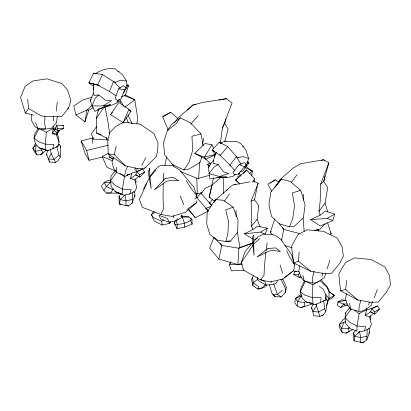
<?xml version="1.0" encoding="UTF-8"?>
<svg xmlns="http://www.w3.org/2000/svg" width="411" height="411" viewBox="0 0 411 411"><rect width="100%" height="100%" fill="white"/><g stroke="black" fill="none" stroke-linecap="round" stroke-linejoin="round"><path stroke-width="0.62" d="M53.466 121.081L53.471 116.596M163.172 183.208L163.08 199.237L163.624 208.562L160.845 214.429L142.422 207.38L139.35 199.273C145.628 187.729 148.705 173.005 160.311 165.51L172.075 165.484L179.53 169.82L193.92 187.226L196.751 195.682L196.766 198.143M121.091 193.858L119.031 196.206L119.252 203.717L119.539 204.128L128.551 206.014L132.137 203.142L134.9 195.4L134.721 192.492L133.405 191.583M304.464 281.001L301.073 287.736L300.302 291.743L302.003 297.893L306.082 301.972L313.182 303.359L312.226 297.569L312.894 284.833L319.979 280.554L326.637 286.806L329.067 291.846L329.016 298.669L327.814 300.698L325.872 298.633L325.543 294.168L323.067 289.18L319.193 286.102M355.7 330.521L353.583 332.879L353.804 340.447L354.097 340.863L363.17 342.764L366.787 339.866L369.7 332.026L369.515 329.119L368.626 328.517M177.732 218.601L174.259 222.356L176.9 228.614L184.349 227.216L184.395 223.122L182.35 217.106L180.84 216.114M125.966 205.716L126.033 200.958L125.042 194.989L120.176 199.51L119.539 204.128M360.57 342.461L360.637 337.667L359.635 331.651L354.734 336.208L354.097 340.863M317.749 282.013L315.124 282.974L312.355 282.974L312.442 277.98L314.076 271.157M48.775 150.21L47.707 150.775L46.422 154.161L49.474 162.001L55.603 162.422L58.049 160.711L60.242 157.048L60.458 145.951L59.235 144.538L58.013 144.461M93.472 93.045L90.292 100.484L92.126 105.92L103.182 105.93L111.407 100.618L105.807 100.448L98.707 94.915L94.016 95.47L93.472 93.045L93.672 83.587M252.39 238.776L244.447 233.808L252.842 229.595L251.517 226.199L251.748 216.633L251.095 201.107L258.211 183.229L253.515 181.169L254.409 182.032M276.963 185.063L279.47 180.11L293.038 168.145L300.487 163.784L323.606 159.766L328.867 162.807L320.657 184.092L320.184 201.364L318.941 211.495L320.087 215.236L310.618 219.602L320.241 226.019L332.843 220.522L334.729 214.08L325.255 210.997L320.087 215.236M132.137 203.142L132.47 192.8M366.787 339.866L367.213 329.452M44.994 116.411L44.619 123.3L45.585 128.689L37.848 128.427L35.048 126.773L31.729 120.947L31.647 114.612M252.02 243.44L238.878 248.229L221.75 245.439L213.931 237.275L209.656 248.116L218.909 259.136L237.918 264.53L238.878 248.229L239.973 247.458L253.161 242.88M364.141 310.238L361.572 311.271L358.87 311.317L359.157 306.452L360.817 300.318M303.297 200.229L303.678 194.09M180.372 171.546L196.797 178.246L198.626 178.338L199.761 161.821M163.182 181.287L163.773 173.283M310.788 271.322L293.66 262.953L291.461 246.364L298.006 234.583L307.048 229.847L322.219 231.193L323.565 231.414L337.21 238.082L342.019 246.554L343.385 256.145L339.717 263.333L331.538 273.31L323.467 273.443L310.788 271.322L298.448 261.16L299.167 251.969M56.055 127.955L53.024 128.335L46.309 132.26L45.318 144.204L45.955 149.532L39.24 147.929L35.397 143.809L34.056 138.096L34.724 134.109L38.146 128.124M265.927 251.743L264.365 266.883L264.011 275.421L260.605 279.876L243.42 269.96L241.37 262.352L245.074 251.578L257.908 236.854L263.872 233.926L274.676 235.005L281.067 239.541L291.82 255.046L293.701 261.74M325.872 298.633L326.118 296.264M57.257 116.519L56.574 122.755L51.488 128.206L41.079 129.866L37.848 128.427L35.516 122.601M357.806 299.979L340.555 290.849L338.808 274.312L340.817 270.197L345.548 262.511L354.667 257.872L371.025 259.541L384.773 266.816L389.474 275.514L390.45 284.89L386.571 291.949L378.361 302.095L370.403 302.265L357.806 299.979L345.656 289.529L346.648 280.436M306.082 301.972L315.196 304.767L320.58 302.409L321.125 297.533L312.226 297.569L304.87 295.093L300.302 291.743L305.347 281.145M251.748 175.985L252.297 171.089L246.158 166.589M260.086 226.903L257.152 219.238L258.709 205.382L254.471 199.854L257.276 186.301M266.569 285.023L263.811 287.592L257.903 289.077L252.878 285.681L253.212 282.778L252.539 277.163M312.761 303.842L300.842 307.7L297.22 306.149L297.749 301.643L300.929 296.043L302.152 296.012M60.268 147.518L60.458 145.951M56.194 111.15L57.309 102.139M349.73 307.705L345.687 312.684L345.035 317.626L345.713 323.277L349.73 328.512L356.923 331.122L356.989 325.995L359.178 313.644C364.932 309.853 371.472 309.005 377.575 305.902L379.456 309.113L374.657 314.132L370.522 311.887L365.256 315.453L369.561 316.917L371.426 324.351L369.612 328.327L364.367 330.901L358.418 332.078M260.605 279.876L270.299 281.941L283.102 278.977L293.788 270.566L294.559 264.787L294.045 262.958M176.9 228.614L177.439 224.606L176.262 220.697L182.35 217.106L188.829 216.987L191.922 219.315L192.158 224.108L184.349 227.216M220.342 143.156L222.413 128.001L232.076 103.043L226.456 98.666L202.155 102.56L192.934 105.057L177.86 118.132L174.598 122.509M136.914 123.906L137.726 118.327L134.757 99.734L125.191 94.91M266.061 250.479L267.186 242.973M53.661 126.295L52.182 133.601L56.482 134.936L59.035 142.18L57.889 146.444L47.707 150.775L39.24 147.929M299.717 265.943L298.843 271.337L301.248 277.543L304.186 280.98L312.355 282.974M92.146 97.207L82.632 100.001L73.821 106.038L75.948 114.931L84.964 121.851L86.891 110.127L91.252 106.069L92.496 105.745M52.927 148.823L53.656 144.379L45.318 144.204L38.393 141.564L34.056 138.096L38.901 128.936M129.542 174.043L124.502 176.72L122.375 189.055L122.339 194.213L115.203 191.649L111.206 186.481L110.502 180.814L111.145 175.934L115.532 170.421M318.941 211.495L325.07 202.957L327.757 187.503L323.714 181.482L324.993 175.949M321.941 276.403L322.584 272.93M202.572 144.282L203.702 138.245M346.478 293.85L345.461 299.203L347.68 305.394L350.675 309.093L358.87 311.317M164.909 165.576L166.594 156.884M135.861 182.695L136.098 181.487L135.507 179.016M313.305 304.186L311.533 307.505L312.802 311.502L313.495 315.751L319.845 316.311L322.712 315.54L325.589 311.841L327.582 301.792L326.509 299.372M370.552 319.542L370.799 318.34L370.224 315.889M281.191 296.927L277.384 294.482L272.678 294.317L275.17 296.685L281.191 296.927L285.306 292.519L286.421 287.094L282.552 278.786M218.909 259.136L221.75 245.439L220.126 243.343M281.401 240.856L283.785 229.379L282.295 227.201M320.58 302.409L325.892 299.876L326.139 298.705M108.288 139.272L107.764 141.708L108.263 153.966L125.324 165.803L137.331 168.608L144.749 168.227L156.144 156.714L157.619 151.197L158.06 142.971L153.961 133.647L140.367 124.214L124.908 122.303L120.891 123.644L115.681 126.49L109.732 132.573L108.55 138.055M115.203 191.649L123.839 195.189L129.737 193.971L134.942 191.418L136.719 187.416L134.834 179.982L130.549 178.513L131.659 173.416M368.636 304.952L369.258 302.09M365.256 315.453L366.895 308.25M214.701 201.313L209.158 197.244L213.484 177.871M327.582 301.792L326.473 305.512M210.314 197.737L209.158 197.244L212.019 185.007L221.133 177.326M125.324 165.803L114.237 154.582L116.231 146.111M214.378 156.987L215.246 153.308M108.211 138.769L96.508 133.015L96.333 118.363L98.609 108.9M225.942 241.514L227.92 233.335L228.465 221.442L225.731 209.821L233.171 207.18L238.046 220.106L237.604 232.256L230.53 241.082L225.942 241.514L216.885 240.034L209.872 234.46L206.707 224.026L207.247 212.133L212.369 203.954L215.873 199.587L223.425 200.291L233.171 207.18M153.55 211.691L151.351 214.609L154.151 221L162.093 225.012L169.697 223.373L170.133 221.663M220.132 143.208L224.848 141.23L236.52 141.492L240.784 143.501L243.636 146.85L246.138 150.667L248.547 158.43L247.535 162.35L246.528 163.033M224.76 141.518L228.095 129.311L224.802 123.197L225.988 118.928M328.867 162.807L323.714 181.482L320.657 184.092M27.727 99.375L28.642 108.545L41.573 116.051L53.872 116.683L61.804 116.513L68.658 107.908L70.851 100.351L67.563 90.168L62.102 83.659L46.9 78.84L33.055 80.936L25.184 86.212L20.55 97.34L25.333 113.092L33.949 115.25M325.789 273.176L324.598 277.22L320.22 280.405M201.734 156.971L200.131 162.427L188.824 169.116L183.887 169.979L172.641 164.724L164.657 155.014L163.501 143.002L167.313 130.585L171.51 124.502L180.301 117.834L190.334 122.771L200.989 133.935L203.188 145.91M55.521 128.653L56.584 125.17L63.448 125.401L63.695 128.427L57.653 131.083L55.521 128.653L52.182 133.601L57.391 132.964L58.383 130.878L57.653 131.083L57.643 128.366L56.584 125.17M113.513 157.13L112.028 161.929L113.503 167.868L116.549 172.492L124.569 175.548L125.571 171.325L127.636 166.203M84.964 121.851L88.776 110.091L93.287 107.81M372.433 301.592L371.128 305.599L364.655 310.028M327.048 268.969L329.884 260.327M129.737 193.971L131.114 189.795L122.375 189.055L115.106 185.397L110.502 180.814L116.632 172.019M301.684 277.6L300.662 276.973L299.383 277.528L293.737 274.594L294.841 271.25L298.961 271.306M272.406 234.717L270.351 232.272L274.784 218.924M364.367 330.901L365.785 326.755L356.989 325.995L349.674 322.281L345.035 317.626L351.251 308.867M230.52 261.756L229.482 264.771L231.331 270.87L244.016 270.155M134.803 170.103L135.615 167.77M118.548 88.802L115.116 98.589L117.587 100.623L120.875 99.072L124.579 89.824L126.47 87.882L123.259 85.729L118.548 88.802L124.579 89.824M265.054 234.429L267.309 228.218L257.646 226.163L252.842 229.595M374.2 298.006L377.303 289.508M257.533 185.068L258.211 183.229M213.812 202.633L214.45 200.928L232.385 185.145L249.785 181.868M323.154 314.364L322.712 315.54L321.489 315.432M345.898 321.854L344.012 322.126L341.623 328.425L342.05 332.273L345.903 333.177L349.232 331.513L348.317 328.656L349.442 327.233M219.505 176.535L228.773 173.493L223.486 171.875L218.215 164.616L214.09 166.984L208.937 173.555L219.505 176.535L226.615 177.023L217.63 177.66L209.851 179.016L208.351 167.154L213.258 160.444L216.422 152.209M253.885 181.189L254.717 179.042L246.615 169.974L235.544 180.028L239.67 183.938M289.514 226.795L292.73 218.606L294.528 205.978L292.406 192.908L300.739 190.298L305.09 204.889L303.38 217.809L294.394 226.209L289.514 226.795L279.218 223.795L271.501 216.392L268.953 204.878L270.751 192.25L281.35 179.104L290.207 181.451L300.739 190.298M209.158 197.244L209.882 195.466M116.072 95.835L109.449 91.453L113.482 81.594L102.447 74.489L93.559 73.179L88.858 82.76L93.975 86.608M123.146 122.617L128.926 109.321L118.784 102.483L110.497 114.633L123.146 122.617L131.006 111.289L128.926 109.321M137.48 168.294L136.699 170.005L135.64 170.57M97.489 85.098L88.858 82.76L97.638 84.969L102.447 74.489M222.413 128.001L224.802 123.197M300.826 276.459L299.383 277.528L298.401 274.815L299.393 272.817M143.49 189.188L146.583 183.003M35.639 143.213L32.88 148.356L35.387 151.366L41.3 150.005L42.112 148.392M113.76 189.055L112.645 189.584L110.996 192.867L106.583 193.052L103.901 190.421L101.43 186.08L104.168 182.53L107.559 180.66L110.677 180.665M50.363 149.383L51.159 153.657L48.406 158.99L53.995 159.376L59.03 155.024L56.816 146.722M141.774 165.314L145.807 157.619M134.15 196.823L134.9 195.4M368.95 333.455L369.7 332.026M253.335 275.915L251.532 279.208L252.878 285.681M181.539 215.909L182.104 214.881M123.454 93.23L126.47 87.882M214.958 201.205L215.873 199.587M154.521 211.953L153.884 213.021L151.351 214.609L153.38 217.527L161.718 221.308L162.093 225.012M118.738 99.668L116.77 102.95L112.378 104.954L99.025 108.91M214.881 154.834L205.854 159.242L194.732 153.426L204.961 143.521L211.948 144.734L204.401 157.156L205.854 159.242L210.879 164.174M363.822 341.721L363.17 342.764L360.827 342.183M230.833 262.665L229.482 264.771L242.038 264.273M103.901 190.421L106.423 186.486L110.713 182.201L104.168 182.53L106.423 186.486L112.645 189.584M169.697 223.373L170.637 221.909M241.37 262.352L254.116 243.584L259.706 238.652M277.528 280.821L275.54 283.806L266.271 285.239L258.211 280.59L257.281 277.492M316.455 304.114L316.516 305.938L312.802 311.502L318.592 312.011L324.592 308.656L323.637 300.539M59.595 130.318L56.482 134.936L57.391 132.964L54.267 130.415L53.024 128.335M224.555 201.169L229.405 193.977M96.333 118.363L104.132 106.906M183.887 169.979L188.875 162.751L192.687 150.334L191.942 136.272L200.989 133.935M96.832 126.264L91.396 133.863L93.354 139.129M252.488 182.15L254.717 179.042M180.301 117.834L175.959 123.834L167.313 130.585M25.333 113.092L28.642 108.545M201.071 193.668L205.125 188.289L212.091 185.186M291.188 182.51L297.153 174.577M144.749 168.227L145.499 167.256M239.13 164.59L232.898 172.563L234.527 174.829L238.185 174.392L244.437 166.82L246.574 165.032L244.324 162.561L239.13 164.59L244.437 166.82M274.759 187.38L281.35 179.104M251.517 226.199L257.152 219.238M209.548 203.214L212.662 199.407M346.124 300.451L341.623 299.809L337.919 302.028L337.565 305.594L340.729 307.459L343.637 303.97L347.213 304.083M221.519 143.331L219.233 142.191L212.066 150.087L220.239 155.384L227.751 146.624L236.469 156.694L240.913 164.21M110.497 114.633L112.496 112.316M150.375 176.386L155.748 170.211M190.776 124.143L198.323 115.635M196.833 197.794L200.943 193.155L201.801 193.935M270.351 232.272L271.193 231.321M330.377 234.758L331.22 233.823L327.644 222.86M54.267 130.415L55.865 128.72M130.549 178.513L135.743 174.886L139.853 177.09L144.6 172.081L142.725 168.895L134.464 172.574L132.316 172.795M325.08 223.933L320.38 228.886L314.451 230.776M174.259 222.356L174.654 224.411C180.542 224.601 187.39 223.147 191.922 219.315L190.339 218.477M243.24 173.442L246.615 169.974M265.414 284.612L262.316 287.798L257.903 289.077L258.637 286.606L253.212 282.778L257.718 279.28M194.824 199.13L196.566 197.362L195.795 196.412M138.697 176.309L134.834 179.982M36.944 154.86L35.387 151.366L36.158 145.104L32.88 148.356L34.19 151.556L36.944 154.86L40.653 154.813L43.052 152.476L41.3 150.005M126.069 86.197L126.937 85.365L126.557 81.018L122.38 74.55L114.952 68.817C108.18 67.625 100.839 69.988 95.249 73.821M373.486 313.305L369.561 316.917M244.36 167.128L246.574 165.032M187.457 110.143L192.934 105.057L196.037 104.466M98.707 94.915L95.229 98.142L92.126 105.92L94.956 111.407L101.964 107.836L110.451 104.769L103.182 105.93M301.263 294.702L299.455 295.37L295.499 298.489L297.749 301.643L304.53 302.481L305.912 301.222M168.299 130.117L162.689 116.93L163.84 115.881L170.812 112.239L177.804 118.481M249.503 173.617L252.297 171.089L250.741 170.246M90.292 100.484L91.216 99.668M196.787 200.609L196.797 202.453L185.767 212.127L172.06 216.433L160.845 214.429M237.969 177.978L235.544 180.028L238.385 182.361M239.906 176.334L240.877 175.518M235.313 174.428L232.909 176.447L228.213 177.321L216.844 177.444M92.485 143.341L92.136 138.964L93.102 138.158M40.653 154.813L46.381 150.046M282.378 290.33L277.384 294.482L273.639 283.955M161.718 221.308L163.66 219.803M125.016 107.148L134.757 99.734L124.163 95.604M284.576 277.43L293.788 270.566M318.273 281.823L319.249 281.114M186.753 209.61L196.797 202.453M125.37 87.851L128.499 85.745L127.02 84.645M208.351 167.154L209.389 166.455M270.289 183.152L271.296 182.474M272.298 181.801L275.313 179.777L278.956 182.402M57.689 145.494L59.235 144.538M327.814 300.698L332.602 297.79L334.333 295.401L329.447 291.841L327.392 286.981L323.113 282.47L321.299 279.495M162.689 116.93L170.812 112.239M275.313 179.777L267.818 184.102L271.774 191.392M244.447 233.808L260.574 232.107L267.309 228.218M310.618 219.602L327.233 218.405L334.729 214.08M128.417 174.485L127.009 175.281L132.095 173.463M67.543 108.53L68.658 107.908M345.903 333.177L353.039 329.303M139.853 177.09L139.591 174.788L144.6 172.081M374.657 314.132L374.411 311.846L379.456 309.113M115.506 170.935L106.881 167.308L102.18 156.499L108.35 153.262M188.151 209.374L195.359 217.732L208.315 210.982L205.962 208.136M315.196 304.767L316.794 303.94M245.511 164.657L248.84 162.962L247.73 161.451M377.575 305.902L371.791 308.836L370.522 311.887L372.217 312.391M142.725 168.895L136.986 171.808L135.743 174.886L137.433 175.389M344.012 322.126L339.358 324.407L339.568 327.865L342.05 332.273M253.977 239.772L257.301 238.169M345.512 318.515L343.206 319.588L339.358 324.407L341.623 328.425L348.317 328.656M340.729 307.459L345.132 305.465L348.086 305.743M300.929 296.043L295.499 298.489L294.754 302.691L297.22 306.149M115.28 82.411L120.356 80.186L126.557 81.018M75.948 114.931L86.891 110.127L88.776 110.091M300.842 307.7L304.649 306.067L304.53 302.481M209.405 165.818L207.324 164.333L210.211 163.162M293.66 262.953L298.448 261.16M251.095 201.107L254.471 199.854M205.582 208.469L210.951 206.517M226.451 190.288L227.653 189.887M315.314 230.33L317.667 229.544M116.852 101.943L119.858 100.962L120.551 102.75M121.61 96.6L125.196 95.496L128.499 85.745L126.701 85.247M196.083 193.596L197.29 193.935L202.186 192.487M237.918 264.53L241.596 263.446M198.626 178.338L209.708 175.214M324.274 300.323L325.892 299.876M321.161 160.439L323.606 159.766L324.834 161.122M340.555 290.849L345.656 289.529M102.421 157.007L89.074 160.295L84.887 153.108L81.08 140.922L93.389 137.788M215.4 154.433L204.401 157.156L194.732 153.426M81.08 140.922L86.659 150.503L108.237 145.191M132.25 199.474L126.033 200.958L120.176 199.51L119.031 196.206M366.895 336.172L360.637 337.667L354.734 336.208L353.583 332.879M169.255 222.3L167.277 218.385L158.985 215.282L160.614 218.991L169.255 222.3L176.334 220.686M108.016 105.314L110.451 104.769M344.942 300.456L337.919 302.028L343.637 303.97L345.132 305.465M237.861 157.747L243.173 156.642L248.547 158.43M219.006 100.089L220.25 99.852M221.488 99.616L226.456 98.666M239.952 171.7L242.86 171.181L248.84 162.962L247.155 162.104M62.246 125.607L63.448 125.401M56.795 146.599L57.889 146.444M62.59 128.484L63.695 128.427L57.643 128.366M226.898 241.154L230.53 241.082M106.583 193.052L120.017 193.242M293.737 274.594L298.401 274.815M92.136 138.964L108.263 139.976M225.367 176.946L226.615 177.023M239.089 175.543L240.99 175.718M108.263 153.966L114.237 154.582M294.841 271.25L296.701 271.46M117.87 71.596L119.072 71.755M181.549 215.955L188.829 216.987M181.528 216.068L182.72 216.356M119.252 203.717L121.111 204.18M127.307 205.711L128.551 206.014M299.855 233.638L283.785 229.379L279.192 223.61M218.215 164.616L213.288 163.295L213.258 160.444M93.559 73.179L95.994 73.841M115.887 82.262L113.482 81.594L120.397 88.195M284.88 245.675L292.129 247.71M224.848 141.23L226.014 141.605M96.508 133.015L101.168 134.736M327.233 218.405L332.843 220.522M102.18 156.499L112.527 160.85M109.172 154.171L109.244 157.13L113.415 159.031M242.505 146.326L243.636 146.85M231.003 165.602L229.877 165.068L220.239 155.384M234.126 184.272L235.236 184.796M97.099 84.584L99.38 85.668M244.956 167.56L252.297 171.089M306.426 281.674L312.894 284.833M238.719 157.829L236.469 156.694L229.877 165.068L234.815 170.508M214.347 151.238L212.066 150.087L215.672 154.515M109.244 157.13L113.225 159.149M260.574 232.107L264.494 234.142M219.233 142.191L227.751 146.624M41.377 129.583L46.309 132.26M97.638 84.969L109.449 91.453M261.144 279.685L265.013 281.879L266.271 285.239M129.234 110.148L131.006 111.289M329.067 291.846L334.333 295.401L329.016 298.669L325.543 294.168M119.997 173.591L124.502 176.72M207.324 164.333L209.399 165.772M354.642 310.464L359.178 313.644M237.358 176.149L238.904 177.28M219.803 154.598L220.702 155.45M275.17 296.685L271.835 293.053L269.375 284.828M139.591 174.788L136.75 171.32M374.411 311.846L371.544 308.301M200.943 193.155L211.732 205.608L209.389 202.746M196.566 197.362L208.315 210.982M196.484 196.782L197.285 197.722M188.896 209.903L195.359 217.732M196.751 195.682L190.971 188.31L186.301 180.557M97.618 109.434L98.388 110.451M330.536 232.79L331.22 233.823M294.559 264.787L290.089 257.846L286.647 250.618M46.422 154.161L47.07 155.173M172.61 164.04L173.94 166.162M59.03 155.024L60.242 157.048M119.601 99.292L123.87 106.418M55.603 162.422L51.159 153.657M280.908 279.429L285.167 287.572L285.306 292.519M190.565 220.728L192.158 224.108M128.052 115.07L132.111 123.788M239.423 173.026L240.712 175.903M211.948 144.734L213.617 148.664M180.105 195.831L183.799 204.611M128.402 122.961L126.336 117.644M57.078 133.483L58.496 137.387L59.035 142.18M316.516 305.938L319.845 316.311M311.533 307.505L312.072 309.103M324.592 308.656L325.589 311.841M280.107 264.992L282.665 273.279M325.07 202.957L327.608 211.583M106.346 137.485L106.968 139.838M86.659 150.503L89.074 160.295M302.866 275.165L304.186 280.98M238.616 173.216L238.894 174.439M318.258 229.348L318.653 231.177M349.566 303.344L350.675 309.093M104.964 106.475L108.391 124.292L109.619 133.632M237.337 232.035L239.973 247.458M49.279 160.732L49.474 162.001M173.545 215.647L173.904 218.143M345.687 312.684L345.862 313.947M303.102 218.03L304.171 231.429M116.205 167.215L116.549 172.492M93.467 85.899L93.713 89.547M223.137 177.629L223.8 193.648M196.797 178.246L197.29 193.935M271.121 281.078L271.157 282.352M236.053 210.411L236.145 216.674M253.89 235.39L253.618 240.086L253.998 255.257L252.524 241.2L252.498 237.609L253.089 235.863L253.89 235.39M149.784 168.335L149.486 172.677L151.191 188.592L148.607 174.295L148.556 170.955L149.46 169.692L149.784 168.335M164.975 178.6L154.428 189.831L166.702 181.22L172.543 180.136L178.672 180.871L173.041 177.233L164.975 178.6M268.059 248.424L257.014 256.998L269.395 250.941L274.867 250.525L280.338 251.594L275.581 247.915L268.059 248.424"/></g></svg>
